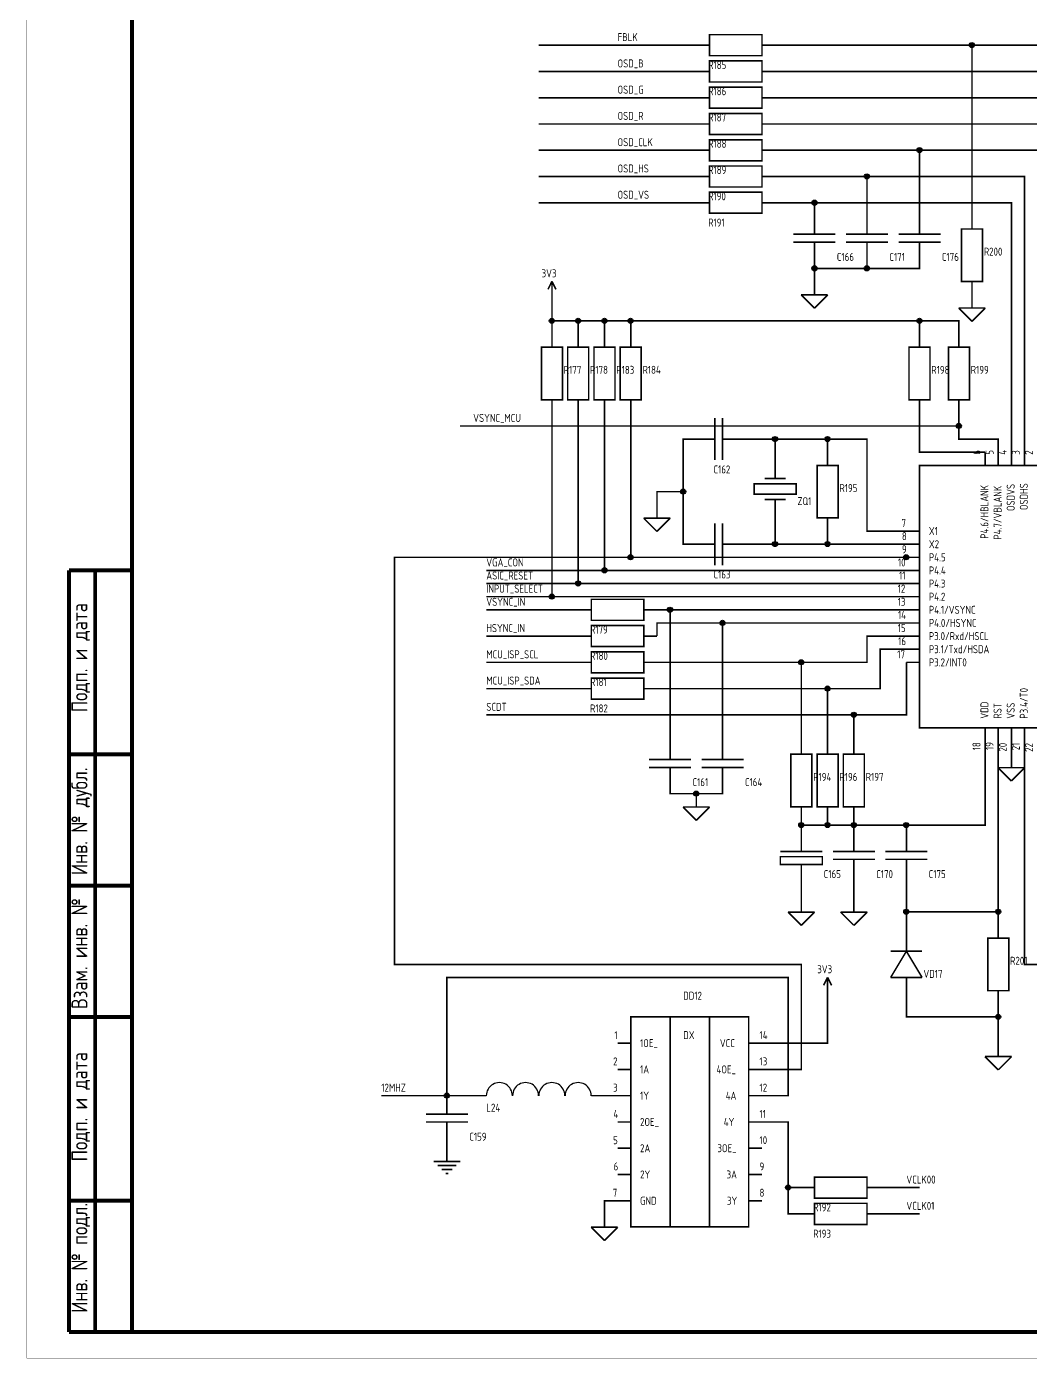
# Model space of a CAD drawing. Header units: millimetres. Extents: x 0 to 594, y 0 to 420.
# Drawn here: x 0 to 191.1, y 0 to 253.5 of the extents above; entities that cross this region are included whole.
import ezdxf

# ---------------------------------------------------------------- set-up
doc = ezdxf.new("R2010")
doc.units = ezdxf.units.MM
doc.layers.add('Sheet', color=7, linetype='Continuous')
doc.styles.get("Standard").update_dxf_attribs({"font": 'gost.TTF', "oblique": 15})

msp = doc.modelspace()

# ---------------------------------------------------------------- linework, layer by layer
at = {"layer": 'Sheet'}
for points, const_width in [([(0, 420), (593.96, 420), (593.96, 0.04), (0, 0.04), (0, 420)], 0.0991), ([(20, 415), (20, 5)], 0.749), ([(140, 250), (140, 248), (130, 248), (130, 252), (140, 252), (140, 250)], 0.3), ([(97.5, 250), (127.5, 250)], 0.3), ([(130, 250), (127.5, 250)], 0.3), ([(140, 250), (142.5, 250)], 0.3), ([(142.5, 250), (180, 250), (202.5, 250), (202.5, 172.5)], 0.3), ([(180, 217.5), (180, 250)], 0.3), ([(140, 245), (140, 243), (130, 243), (130, 247), (140, 247), (140, 245)], 0.3), ([(97.5, 245), (127.5, 245)], 0.3), ([(130, 245), (127.5, 245)], 0.3), ([(140, 245), (142.5, 245)], 0.3), ([(200, 172.5), (200, 245), (142.5, 245)], 0.3), ([(140, 240), (140, 238), (130, 238), (130, 242), (140, 242), (140, 240)], 0.3), ([(97.5, 240), (127.5, 240)], 0.3), ([(130, 240), (127.5, 240)], 0.3), ([(140, 240), (142.5, 240)], 0.3), ([(142.5, 240), (197.5, 240), (197.5, 172.5)], 0.3), ([(140, 235), (140, 233), (130, 233), (130, 237), (140, 237), (140, 235)], 0.3), ([(97.5, 235), (127.5, 235)], 0.3), ([(130, 235), (127.5, 235)], 0.3), ([(140, 235), (142.5, 235)], 0.3), ([(195, 172.5), (195, 235), (142.5, 235)], 0.3), ([(140, 230), (140, 228), (130, 228), (130, 232), (140, 232), (140, 230)], 0.3), ([(97.5, 230), (127.5, 230)], 0.3), ([(130, 230), (127.5, 230)], 0.3), ([(140, 230), (142.5, 230)], 0.3), ([(192.5, 172.5), (192.5, 230), (170, 230), (142.5, 230)], 0.3), ([(170, 216.5), (170, 230)], 0.3), ([(140, 225), (140, 223), (130, 223), (130, 227), (140, 227), (140, 225)], 0.3), ([(97.5, 225), (127.5, 225)], 0.3), ([(130, 225), (127.5, 225)], 0.3), ([(140, 225), (142.5, 225)], 0.3), ([(190, 172.5), (190, 225), (160, 225), (142.5, 225)], 0.3), ([(160, 216.5), (160, 225)], 0.3), ([(140, 220), (140, 218), (130, 218), (130, 222), (140, 222), (140, 220)], 0.3), ([(97.5, 220), (127.5, 220)], 0.3), ([(130, 220), (127.5, 220)], 0.3), ([(140, 220), (142.5, 220)], 0.3), ([(187.5, 172.5), (187.5, 220), (150, 220), (142.5, 220)], 0.3), ([(150, 216.5), (150, 220)], 0.3), ([(150, 214), (150, 216.5)], 0.3), ([(160, 214), (160, 216.5)], 0.3), ([(170, 214), (170, 216.5)], 0.3), ([(180, 215), (180, 217.5)], 0.3), ([(146, 214), (154, 214)], 0.3), ([(156, 214), (164, 214)], 0.3), ([(166, 214), (174, 214)], 0.3), ([(180, 205), (178, 205), (178, 215), (182, 215), (182, 205), (180, 205)], 0.3), ([(154, 212.5), (146, 212.5)], 0.3), ([(150, 212.5), (150, 210)], 0.3), ([(164, 212.5), (156, 212.5)], 0.3), ([(160, 212.5), (160, 210)], 0.3), ([(174, 212.5), (166, 212.5)], 0.3), ([(170, 212.5), (170, 210)], 0.3), ([(150, 207.5), (150, 210)], 0.3), ([(150, 205), (150, 207.5), (160, 207.5), (170, 207.5), (170, 210)], 0.3), ([(160, 207.5), (160, 210)], 0.3), ([(100, 205.04), (99.24, 203.52)], 0.3), ([(100, 205.04), (100.76, 203.52)], 0.3), ([(100, 202.5), (100, 205.04)], 0.3), ([(150, 205), (150, 202.46)], 0.3), ([(180, 205), (180, 202.5)], 0.3), ([(100, 197.5), (100, 202.5)], 0.3), ([(147.46, 202.46), (152.54, 202.46)], 0.3), ([(147.46, 202.46), (150, 199.92)], 0.3), ([(152.54, 202.46), (150, 199.92)], 0.3), ([(180, 202.5), (180, 199.96)], 0.3), ([(177.46, 199.96), (182.54, 199.96)], 0.3), ([(177.46, 199.96), (180, 197.42)], 0.3), ([(182.54, 199.96), (180, 197.42)], 0.3), ([(110, 197.5), (105, 197.5), (100, 197.5), (100, 195)], 0.3), ([(105, 197.5), (105, 195)], 0.3), ([(110, 197.5), (110, 195)], 0.3), ([(177.5, 195), (177.5, 197.5), (170, 197.5), (115, 197.5), (110, 197.5)], 0.3), ([(115, 197.5), (115, 195)], 0.3), ([(170, 197.5), (170, 195)], 0.3), ([(100, 192.5), (100, 195)], 0.3), ([(105, 192.5), (105, 195)], 0.3), ([(110, 192.5), (110, 195)], 0.3), ([(115, 192.5), (115, 195)], 0.3), ([(170, 192.5), (170, 195)], 0.3), ([(177.5, 192.5), (177.5, 195)], 0.3), ([(100, 182.5), (98, 182.5), (98, 192.5), (102, 192.5), (102, 182.5), (100, 182.5)], 0.3), ([(105, 182.5), (103, 182.5), (103, 192.5), (107, 192.5), (107, 182.5), (105, 182.5)], 0.3), ([(110, 182.5), (108, 182.5), (108, 192.5), (112, 192.5), (112, 182.5), (110, 182.5)], 0.3), ([(115, 182.5), (113, 182.5), (113, 192.5), (117, 192.5), (117, 182.5), (115, 182.5)], 0.3), ([(170, 182.5), (168, 182.5), (168, 192.5), (172, 192.5), (172, 182.5), (170, 182.5)], 0.3), ([(177.5, 182.5), (175.5, 182.5), (175.5, 192.5), (179.5, 192.5), (179.5, 182.5), (177.5, 182.5)], 0.3), ([(100, 182.5), (100, 180)], 0.3), ([(105, 182.5), (105, 180)], 0.3), ([(110, 182.5), (110, 180)], 0.3), ([(115, 182.5), (115, 180)], 0.3), ([(170, 182.5), (170, 180)], 0.3), ([(177.5, 182.5), (177.5, 180)], 0.3), ([(100, 180), (100, 145)], 0.3), ([(105, 180), (105, 147.5)], 0.3), ([(110, 180), (110, 150)], 0.3), ([(115, 180), (115, 152.5)], 0.3), ([(182.5, 172.5), (170, 172.5), (170, 180)], 0.3), ([(185, 172.5), (185, 175), (177.5, 175), (177.5, 177.5), (177.5, 180)], 0.3), ([(177.5, 177.5), (82.5, 177.5)], 0.3), ([(131, 171), (131, 179)], 0.3), ([(132.5, 179), (132.5, 171)], 0.3), ([(128.5, 175), (125, 175), (125, 165), (125, 155), (128.5, 155)], 0.3), ([(131, 175), (128.5, 175)], 0.3), ([(132.5, 175), (135, 175)], 0.3), ([(142.5, 175), (135, 175)], 0.3), ([(142.5, 170), (142.5, 175), (152.5, 175), (160, 175), (160, 157.5), (167.5, 157.5)], 0.3), ([(152.5, 175), (152.5, 172.5)], 0.3), ([(152.5, 170), (152.5, 172.5)], 0.3), ([(182.5, 170), (182.5, 172.5)], 0.3), ([(185, 170), (185, 172.5)], 0.3), ([(187.5, 170), (187.5, 172.5)], 0.3), ([(190, 170), (190, 172.5)], 0.3), ([(142.5, 167.5), (142.5, 170)], 0.3), ([(152.5, 160), (150.5, 160), (150.5, 170), (154.5, 170), (154.5, 160), (152.5, 160)], 0.3), ([(170, 170), (219.96, 170), (219.96, 120.04), (170, 120.04), (170, 170)], 0.3), ([(140.5, 167.5), (144.5, 167.5)], 0.3), ([(125, 165), (120, 165), (120, 162.5)], 0.3), ([(138.5, 164.5), (138.5, 166.5), (146.5, 166.5), (146.5, 164.5), (138.5, 164.5)], 0.3), ([(120, 162.5), (120, 159.96)], 0.3), ([(140.5, 163.5), (144.5, 163.5)], 0.3), ([(142.5, 163.5), (142.5, 161)], 0.3), ([(117.46, 159.96), (122.54, 159.96)], 0.3), ([(117.46, 159.96), (120, 157.42)], 0.3), ([(122.54, 159.96), (120, 157.42)], 0.3), ([(135, 155), (142.5, 155), (142.5, 161)], 0.3), ([(152.5, 160), (152.5, 157.5)], 0.3), ([(131, 151), (131, 159)], 0.3), ([(132.5, 159), (132.5, 151)], 0.3), ([(142.5, 155), (152.5, 155), (152.5, 157.5)], 0.3), ([(170, 157.5), (167.5, 157.5)], 0.3), ([(131, 155), (128.5, 155)], 0.3), ([(132.5, 155), (135, 155)], 0.3), ([(152.5, 155), (167.5, 155)], 0.3), ([(170, 155), (167.5, 155)], 0.3), ([(140, 55), (147.5, 55), (147.5, 75), (70, 75), (70, 152.5), (115, 152.5), (167.5, 152.5), (170, 152.5)], 0.3), ([(170, 152.5), (167.5, 152.5)], 0.3), ([(8, 5), (8, 150)], 0.749), ([(8, 150), (20, 150)], 0.749), ([(13, 150), (13, 5)], 0.749), ([(87.5, 150), (110, 150), (167.5, 150)], 0.3), ([(170, 150), (167.5, 150)], 0.3), ([(87.5, 147.5), (105, 147.5), (167.5, 147.5)], 0.3), ([(170, 147.5), (167.5, 147.5)], 0.3), ([(87.5, 145), (100, 145), (167.5, 145)], 0.3), ([(107.5, 142.5), (107.5, 144.5), (117.5, 144.5), (117.5, 140.5), (107.5, 140.5), (107.5, 142.5)], 0.3), ([(170, 145), (167.5, 145)], 0.3), ([(87.5, 142.5), (105, 142.5)], 0.3), ([(107.5, 142.5), (105, 142.5)], 0.3), ([(117.5, 142.5), (120, 142.5)], 0.3), ([(167.5, 142.5), (122.5, 142.5), (120, 142.5)], 0.3), ([(122.5, 142.5), (122.5, 116.5)], 0.3), ([(170, 142.5), (167.5, 142.5)], 0.3), ([(107.5, 137.5), (107.5, 139.5), (117.5, 139.5), (117.5, 135.5), (107.5, 135.5), (107.5, 137.5)], 0.3), ([(167.5, 140), (132.5, 140), (120, 140), (120, 137.5)], 0.3), ([(132.5, 116.5), (132.5, 140)], 0.3), ([(170, 140), (167.5, 140)], 0.3), ([(87.5, 137.5), (105, 137.5)], 0.3), ([(107.5, 137.5), (105, 137.5)], 0.3), ([(117.5, 137.5), (120, 137.5)], 0.3), ([(167.5, 137.5), (160, 137.5), (160, 132.5), (147.5, 132.5), (120, 132.5)], 0.3), ([(170, 137.5), (167.5, 137.5)], 0.3), ([(107.5, 132.5), (107.5, 134.5), (117.5, 134.5), (117.5, 130.5), (107.5, 130.5), (107.5, 132.5)], 0.3), ([(120, 127.5), (152.5, 127.5), (162.5, 127.5), (162.5, 135), (167.5, 135)], 0.3), ([(170, 135), (167.5, 135)], 0.3), ([(87.5, 132.5), (105, 132.5)], 0.3), ([(87.5, 122.5), (157.5, 122.5), (167.5, 122.5), (167.5, 132.5)], 0.3), ([(107.5, 132.5), (105, 132.5)], 0.3), ([(117.5, 132.5), (120, 132.5)], 0.3), ([(147.5, 117.5), (147.5, 132.5)], 0.3), ([(170, 132.5), (167.5, 132.5)], 0.3), ([(107.5, 127.5), (107.5, 129.5), (117.5, 129.5), (117.5, 125.5), (107.5, 125.5), (107.5, 127.5)], 0.3), ([(87.5, 127.5), (105, 127.5)], 0.3), ([(107.5, 127.5), (105, 127.5)], 0.3), ([(117.5, 127.5), (120, 127.5)], 0.3), ([(152.5, 117.5), (152.5, 127.5)], 0.3), ([(157.5, 117.5), (157.5, 122.5)], 0.3), ([(182.5, 120), (182.5, 117.5)], 0.3), ([(185, 120), (185, 117.5)], 0.3), ([(187.5, 120), (187.5, 117.5)], 0.3), ([(190, 120), (190, 117.5)], 0.3), ([(122.5, 114), (122.5, 116.5)], 0.3), ([(132.5, 114), (132.5, 116.5)], 0.3), ([(147.5, 115), (147.5, 117.5)], 0.3), ([(147.5, 102.5), (147.5, 101.5), (152.5, 101.5), (157.5, 101.5), (157.5, 101.5), (167.5, 101.5), (182.5, 101.5), (182.5, 117.5)], 0.3), ([(152.5, 115), (152.5, 117.5)], 0.3), ([(157.5, 115), (157.5, 117.5)], 0.3), ([(167.5, 92.5), (167.5, 85), (185, 85), (185, 117.5)], 0.3), ([(187.5, 115), (187.5, 117.5)], 0.3), ([(190, 117.5), (190, 75), (247.5, 75), (315, 75)], 0.3), ([(8, 115), (20, 115)], 0.749), ([(118.5, 114), (126.5, 114)], 0.3), ([(128.5, 114), (136.5, 114)], 0.3), ([(147.5, 105), (145.5, 105), (145.5, 115), (149.5, 115), (149.5, 105), (147.5, 105)], 0.3), ([(152.5, 105), (150.5, 105), (150.5, 115), (154.5, 115), (154.5, 105), (152.5, 105)], 0.3), ([(157.5, 105), (155.5, 105), (155.5, 115), (159.5, 115), (159.5, 105), (157.5, 105)], 0.3), ([(187.5, 115), (187.5, 112.46)], 0.3), ([(126.5, 112.5), (118.5, 112.5)], 0.3), ([(122.5, 112.5), (122.5, 110)], 0.3), ([(136.5, 112.5), (128.5, 112.5)], 0.3), ([(132.5, 112.5), (132.5, 110)], 0.3), ([(184.96, 112.46), (190.04, 112.46)], 0.3), ([(184.96, 112.46), (187.5, 109.92)], 0.3), ([(190.04, 112.46), (187.5, 109.92)], 0.3), ([(127.5, 107.5), (122.5, 107.5), (122.5, 110)], 0.3), ([(127.5, 107.5), (132.5, 107.5), (132.5, 110)], 0.3), ([(127.5, 107.5), (127.5, 104.96)], 0.3), ([(124.96, 104.96), (130.04, 104.96)], 0.3), ([(124.96, 104.96), (127.5, 102.42)], 0.3), ([(130.04, 104.96), (127.5, 102.42)], 0.3), ([(147.5, 105), (147.5, 102.5)], 0.3), ([(152.5, 105), (152.5, 102.5)], 0.3), ([(157.5, 105), (157.5, 102.5)], 0.3), ([(147.5, 101.5), (147.5, 99)], 0.3), ([(152.5, 101.5), (152.5, 102.5), (152.5, 102.5)], 0.3), ([(157.5, 101.5), (157.5, 102.5), (157.5, 102.5)], 0.3), ([(157.5, 101.5), (157.5, 99)], 0.3), ([(167.5, 101.5), (167.5, 99)], 0.3), ([(147.5, 96.5), (147.5, 99)], 0.3), ([(157.5, 96.5), (157.5, 99)], 0.3), ([(167.5, 96.5), (167.5, 99)], 0.3), ([(143.5, 96.5), (151.5, 96.5)], 0.3), ([(153.5, 96.5), (161.5, 96.5)], 0.3), ([(163.5, 96.5), (171.5, 96.5)], 0.3), ([(151.5, 95.5), (143.5, 95.5), (143.5, 94), (151.5, 94), (151.5, 95.5)], 0.3), ([(147.5, 94), (147.5, 92.5)], 0.3), ([(161.5, 95), (153.5, 95)], 0.3), ([(157.5, 95), (157.5, 92.5)], 0.3), ([(171.5, 95), (163.5, 95)], 0.3), ([(167.5, 95), (167.5, 92.5)], 0.3), ([(147.5, 87.5), (147.5, 92.5)], 0.3), ([(157.5, 87.5), (157.5, 92.5)], 0.3), ([(20, 90), (8, 90)], 0.749), ([(147.5, 87.5), (147.5, 84.96)], 0.3), ([(157.5, 87.5), (157.5, 84.96)], 0.3), ([(144.96, 84.96), (150.04, 84.96)], 0.3), ([(144.96, 84.96), (147.5, 82.42)], 0.3), ([(150.04, 84.96), (147.5, 82.42)], 0.3), ([(154.96, 84.96), (160.04, 84.96)], 0.3), ([(154.96, 84.96), (157.5, 82.42)], 0.3), ([(160.04, 84.96), (157.5, 82.42)], 0.3), ([(167.5, 80), (167.5, 85)], 0.3), ([(185, 85), (185, 82.5)], 0.3), ([(185, 80), (185, 82.5)], 0.3), ([(167.5, 77.5), (167.5, 80)], 0.3), ([(185, 70), (183, 70), (183, 80), (187, 80), (187, 70), (185, 70)], 0.3), ([(164.5, 72.5), (167.5, 77.5)], 0.3), ([(164.5, 77.5), (170.5, 77.5)], 0.3), ([(170.5, 72.5), (167.5, 77.5)], 0.3), ([(140, 50), (145, 50), (145, 72.5), (80, 72.5), (80, 50)], 0.3), ([(152.5, 72.54), (151.74, 71.02)], 0.3), ([(152.5, 72.54), (153.26, 71.02)], 0.3), ([(152.5, 70), (152.5, 72.54)], 0.3), ([(164.5, 72.5), (170.5, 72.5)], 0.3), ([(167.5, 72.5), (167.5, 70)], 0.3), ([(140, 60), (152.5, 60), (152.5, 70)], 0.3), ([(167.5, 70), (167.5, 65), (185, 65)], 0.3), ([(185, 70), (185, 67.5)], 0.3), ([(185, 65), (185, 67.5)], 0.3), ([(8, 65), (20, 65)], 0.749), ([(115, 65), (137.46, 65), (137.46, 25.04), (115, 25.04), (115, 65)], 0.3), ([(122.5, 65), (122.5, 25)], 0.3), ([(130, 65), (130, 25)], 0.3), ([(185, 60), (185, 65)], 0.3), ([(115, 60), (112.5, 60)], 0.3), ([(137.5, 60), (140, 60)], 0.3), ([(185, 60), (185, 57.46)], 0.3), ([(182.46, 57.46), (187.54, 57.46)], 0.3), ([(182.46, 57.46), (185, 54.92)], 0.3), ([(187.54, 57.46), (185, 54.92)], 0.3), ([(115, 55), (112.5, 55)], 0.3), ([(137.5, 55), (140, 55)], 0.3), ([(67.5, 50), (80, 50), (80, 49)], 0.3), ([(80, 50), (85, 50)], 0.3), ([(80, 46.5), (80, 49)], 0.3), ([(87.5, 50), (85, 50)], 0.3), ([(107.5, 50), (110, 50)], 0.3), ([(112.5, 50), (110, 50)], 0.3), ([(115, 50), (112.5, 50)], 0.3), ([(137.5, 50), (140, 50)], 0.3), ([(76, 46.5), (84, 46.5)], 0.3), ([(84, 45), (76, 45)], 0.3), ([(80, 45), (80, 42.5)], 0.3), ([(115, 45), (112.5, 45)], 0.3), ([(137.5, 45), (140, 45)], 0.3), ([(140, 45), (145, 45), (145, 32.5), (145, 27.5), (147.5, 27.5)], 0.3), ([(80, 40), (80, 42.5)], 0.3), ([(80, 40), (80, 37.46)], 0.3), ([(115, 40), (112.5, 40)], 0.3), ([(137.5, 40), (140, 40)], 0.3), ([(77.46, 37.46), (82.54, 37.46)], 0.3), ([(78.22, 36.7), (81.78, 36.7)], 0.3), ([(78.98, 35.94), (81.02, 35.94)], 0.3), ([(79.75, 35.17), (80.25, 35.17)], 0.3), ([(115, 35), (112.5, 35)], 0.3), ([(137.5, 35), (140, 35)], 0.3), ([(150, 32.5), (150, 34.5), (160, 34.5), (160, 30.5), (150, 30.5), (150, 32.5)], 0.3), ([(147.5, 32.5), (145, 32.5)], 0.3), ([(150, 32.5), (147.5, 32.5)], 0.3), ([(160, 32.5), (162.5, 32.5)], 0.3), ([(170, 32.5), (162.5, 32.5)], 0.3), ([(20, 30), (8, 30)], 0.749), ([(112.5, 30), (110, 30), (110, 27.5)], 0.3), ([(115, 30), (112.5, 30)], 0.3), ([(137.5, 30), (140, 30)], 0.3), ([(150, 27.5), (150, 29.5), (160, 29.5), (160, 25.5), (150, 25.5), (150, 27.5)], 0.3), ([(110, 27.5), (110, 24.96)], 0.3), ([(150, 27.5), (147.5, 27.5)], 0.3), ([(160, 27.5), (162.5, 27.5)], 0.3), ([(170, 27.5), (162.5, 27.5)], 0.3), ([(107.46, 24.96), (112.54, 24.96)], 0.3), ([(107.46, 24.96), (110, 22.42)], 0.3), ([(112.54, 24.96), (110, 22.42)], 0.3), ([(589, 5), (8, 5)], 0.749), ([(20, 5), (8, 5)], 0.749)]:
    msp.add_lwpolyline(points, dxfattribs=dict(at, const_width=const_width))
at = {"layer": 'Sheet', "const_width": 0.508}
for points in [[(179.75, 250, 1), (180.25, 250, 1)], [(169.75, 230, 1), (170.25, 230, 1)], [(159.75, 225, 1), (160.25, 225, 1)], [(149.75, 220, 1), (150.25, 220, 1)], [(149.75, 207.5, 1), (150.25, 207.5, 1)], [(159.75, 207.5, 1), (160.25, 207.5, 1)], [(99.75, 197.5, 1), (100.25, 197.5, 1)], [(104.75, 197.5, 1), (105.25, 197.5, 1)], [(109.75, 197.5, 1), (110.25, 197.5, 1)], [(114.75, 197.5, 1), (115.25, 197.5, 1)], [(169.75, 197.5, 1), (170.25, 197.5, 1)], [(177.25, 177.5, 1), (177.75, 177.5, 1)], [(142.25, 175, 1), (142.75, 175, 1)], [(152.25, 175, 1), (152.75, 175, 1)], [(124.75, 165, 1), (125.25, 165, 1)], [(142.25, 155, 1), (142.75, 155, 1)], [(152.25, 155, 1), (152.75, 155, 1)], [(114.75, 152.5, 1), (115.25, 152.5, 1)], [(167.25, 152.5, 1), (167.75, 152.5, 1)], [(109.75, 150, 1), (110.25, 150, 1)], [(104.75, 147.5, 1), (105.25, 147.5, 1)], [(99.75, 145, 1), (100.25, 145, 1)], [(122.25, 142.5, 1), (122.75, 142.5, 1)], [(132.25, 140, 1), (132.75, 140, 1)], [(147.25, 132.5, 1), (147.75, 132.5, 1)], [(152.25, 127.5, 1), (152.75, 127.5, 1)], [(157.25, 122.5, 1), (157.75, 122.5, 1)], [(127.25, 107.5, 1), (127.75, 107.5, 1)], [(147.25, 101.5, 1), (147.75, 101.5, 1)], [(152.25, 101.5, 1), (152.75, 101.5, 1)], [(157.25, 101.5, 1), (157.75, 101.5, 1)], [(157.25, 101.5, 1), (157.75, 101.5, 1)], [(167.25, 101.5, 1), (167.75, 101.5, 1)], [(167.25, 85, 1), (167.75, 85, 1)], [(184.75, 85, 1), (185.25, 85, 1)], [(184.75, 65, 1), (185.25, 65, 1)], [(79.75, 50, 1), (80.25, 50, 1)], [(144.75, 32.5, 1), (145.25, 32.5, 1)]]:
    msp.add_lwpolyline(points, format="xyb", close=True, dxfattribs=at)
at = {"layer": 'Sheet'}
for centre in [(179.98, 250.02), (179.98, 250.02), (179.98, 250.02), (179.98, 250.02), (99.98, 197.52), (99.98, 197.52), (99.98, 197.52), (99.98, 197.52), (104.98, 197.52), (104.98, 197.52), (104.98, 197.52), (104.98, 197.52), (109.98, 197.52), (109.98, 197.52), (109.98, 197.52), (109.98, 197.52), (109.98, 197.52), (109.98, 197.52), (114.98, 197.52), (114.98, 197.52), (114.98, 197.52), (114.98, 197.52), (124.98, 165.02), (124.98, 165.02), (124.98, 165.02), (124.98, 165.02), (142.48, 155.02), (142.48, 155.02), (142.48, 155.02), (142.48, 155.02), (109.98, 150.02), (109.98, 150.02), (109.98, 150.02), (109.98, 150.02), (99.98, 145.02), (99.98, 145.02), (99.98, 145.02), (99.98, 145.02), (122.48, 142.52), (122.48, 142.52), (122.48, 142.52), (122.48, 142.52), (132.48, 140.02), (132.48, 140.02), (132.48, 140.02), (132.48, 140.02), (147.48, 132.52), (147.48, 132.52), (147.48, 132.52), (147.48, 132.52), (157.48, 122.52), (157.48, 122.52), (157.48, 122.52), (157.48, 122.52), (147.48, 101.52), (147.48, 101.52), (147.48, 101.52), (147.48, 101.52), (157.48, 101.52), (157.48, 101.52), (157.48, 101.52), (157.48, 101.52), (157.48, 101.52), (157.48, 101.52), (157.48, 101.52), (157.48, 101.52), (167.48, 101.52), (167.48, 101.52), (167.48, 101.52), (167.48, 101.52), (184.98, 65.02), (184.98, 65.02), (184.98, 65.02), (184.98, 65.02), (184.98, 65.02), (184.98, 65.02), (79.98, 50.02), (79.98, 50.02), (79.98, 50.02), (79.98, 50.02), (79.98, 50.02), (79.98, 50.02)]:
    msp.add_circle(centre, 0.486, dxfattribs=at)
for centre in [(89.98, 50.02), (94.98, 50.02), (99.98, 50.02), (104.98, 50.02)]:
    msp.add_arc(centre, 2.48, 359.5035, 180.5048, dxfattribs=at)
for centre, major_axis, ratio in [((169.98, 230.02), (0, 0.488), 0.997302), ((169.98, 230.02), (0, 0.488), 0.997302), ((169.98, 230.02), (0, 0.488), 0.997302), ((169.98, 230.02), (0, 0.488), 0.997302), ((159.98, 225.02), (0.488, 0), 0.99726), ((159.98, 225.02), (0.488, 0), 0.99726), ((159.98, 225.02), (0.488, 0), 0.99726), ((159.98, 225.02), (0.488, 0), 0.99726), ((149.98, 220.02), (0, 0.488), 0.99999), ((149.98, 220.02), (0, 0.488), 0.99999), ((149.98, 220.02), (0, 0.488), 0.99999), ((149.98, 220.02), (0, 0.488), 0.99999), ((149.98, 207.52), (0.488, 0), 0.99726), ((149.98, 207.52), (0.488, 0), 0.99726), ((149.98, 207.52), (0.488, 0), 0.99726), ((149.98, 207.52), (0.488, 0), 0.99726), ((159.98, 207.52), (0.488, 0), 0.99726), ((159.98, 207.52), (0.488, 0), 0.99726), ((159.98, 207.52), (0.488, 0), 0.99726), ((159.98, 207.52), (0.488, 0), 0.99726), ((169.98, 197.52), (0.486, 0), 0.99999), ((169.98, 197.52), (0.486, 0), 0.99999), ((169.98, 197.52), (0.486, 0), 0.99999), ((169.98, 197.52), (0.486, 0), 0.99999), ((177.48, 177.52), (0, 0.488), 0.997292), ((177.48, 177.52), (0, 0.488), 0.997292), ((177.48, 177.52), (0, 0.488), 0.997292), ((177.48, 177.52), (0, 0.488), 0.997292), ((142.48, 175.02), (0.486, 0), 0.999979), ((142.48, 175.02), (0.486, 0), 0.999979), ((142.48, 175.02), (0.486, 0), 0.999979), ((142.48, 175.02), (0.486, 0), 0.999979), ((152.48, 175.02), (0.486, 0), 0.999969), ((152.48, 175.02), (0.486, 0), 0.999969), ((152.48, 175.02), (0.486, 0), 0.999969), ((152.48, 175.02), (0.486, 0), 0.999969), ((152.48, 155.02), (0.486, 0), 0.99999), ((152.48, 155.02), (0.486, 0), 0.99999), ((152.48, 155.02), (0.486, 0), 0.99999), ((152.48, 155.02), (0.486, 0), 0.99999), ((114.98, 152.52), (0.486, 0), 0.999979), ((114.98, 152.52), (0.486, 0), 0.999979), ((114.98, 152.52), (0.486, 0), 0.999979), ((114.98, 152.52), (0.486, 0), 0.999979), ((167.48, 152.52), (0.486, 0), 0.999979), ((167.48, 152.52), (0.486, 0), 0.999979), ((167.48, 152.52), (0.486, 0), 0.999979), ((167.48, 152.52), (0.486, 0), 0.999979), ((167.48, 152.52), (0.486, 0), 0.999979), ((104.98, 147.52), (0, 0.488), 0.997292), ((104.98, 147.52), (0, 0.488), 0.997292), ((104.98, 147.52), (0, 0.488), 0.997292), ((104.98, 147.52), (0, 0.488), 0.997292), ((152.48, 127.52), (0, 0.488), 0.997302), ((152.48, 127.52), (0, 0.488), 0.997302), ((152.48, 127.52), (0, 0.488), 0.997302), ((152.48, 127.52), (0, 0.488), 0.997302), ((127.48, 107.52), (0.488, 0), 0.997281), ((127.48, 107.52), (0.488, 0), 0.997281), ((127.48, 107.52), (0.488, 0), 0.997281), ((127.48, 107.52), (0.488, 0), 0.997281), ((127.48, 107.52), (0.488, 0), 0.997281), ((127.48, 107.52), (0.488, 0), 0.997281), ((152.48, 101.52), (0.488, 0), 0.997281), ((152.48, 101.52), (0.488, 0), 0.997281), ((152.48, 101.52), (0.488, 0), 0.997281), ((152.48, 101.52), (0.488, 0), 0.997281), ((167.48, 85.02), (0, 0.488), 0.997292), ((167.48, 85.02), (0, 0.488), 0.997292), ((167.48, 85.02), (0, 0.488), 0.997292), ((167.48, 85.02), (0, 0.488), 0.997292), ((184.98, 85.02), (0, 0.488), 0.997292), ((184.98, 85.02), (0, 0.488), 0.997292), ((184.98, 85.02), (0, 0.488), 0.997292), ((184.98, 85.02), (0, 0.488), 0.997292), ((144.98, 32.52), (0, 0.488), 0.997302), ((144.98, 32.52), (0, 0.488), 0.997302), ((144.98, 32.52), (0, 0.488), 0.997302), ((144.98, 32.52), (0, 0.488), 0.997302)]:
    msp.add_ellipse(centre, major_axis=major_axis, ratio=ratio, dxfattribs=at)

# ---------------------------------------------------------------- texts
for s, height, p in [('FBLK', 1.524, (112.5, 250.77)), ('OSD_B', 1.524, (112.5, 245.77)), ('R185', 1.524, (129.75, 245.47)), ('OSD_G', 1.524, (112.5, 240.77)), ('R186', 1.524, (129.75, 240.47)), ('OSD_R', 1.524, (112.5, 235.77)), ('R187', 1.524, (129.75, 235.47)), ('OSD_CLK', 1.524, (112.5, 230.77)), ('R188', 1.524, (129.75, 230.47)), ('OSD_HS', 1.524, (112.5, 225.77)), ('R189', 1.524, (129.75, 225.47)), ('OSD_VS', 1.524, (112.5, 220.77)), ('R190', 1.524, (129.75, 220.47)), ('R191', 1.524, (129.75, 215.47)), ('C166', 1.524, (154.25, 208.93)), ('C171', 1.524, (164.25, 208.93)), ('C176', 1.524, (174.25, 208.93)), ('R200', 1.524, (182.25, 209.93)), ('3V3', 1.524, (98.03, 205.81)), ('R177', 1.524, (102.25, 187.43)), ('R178', 1.524, (107.25, 187.43)), ('R183', 1.524, (112.25, 187.43)), ('R184', 1.524, (117.25, 187.43)), ('R198', 1.524, (172.25, 187.43)), ('R199', 1.524, (179.75, 187.43)), ('VSYNC_MCU', 1.524, (85, 178.27)), ('C162', 1.524, (130.75, 168.47)), ('R195', 1.524, (154.75, 164.93)), ('ZQ1', 1.524, (146.75, 162.43)), ('7', 1.52, (166.57, 158.27)), ('8', 1.52, (166.65, 155.77)), ('X1', 1.524, (171.78, 156.74)), ('9', 1.52, (166.65, 153.27)), ('X2', 1.524, (171.78, 154.24)), ('VGA_CON', 1.524, (87.5, 150.77)), ('10', 1.524, (165.89, 150.77)), ('P4.5', 1.524, (171.78, 151.74)), ('ASIC_RESET', 1.524, (87.5, 148.27)), ('C163', 1.524, (130.75, 148.47)), ('11', 1.524, (166.1, 148.27)), ('P4.4', 1.524, (171.78, 149.24)), ('INPUT_SELECT', 1.524, (87.5, 145.77)), ('12', 1.524, (165.85, 145.77)), ('P4.3', 1.524, (171.78, 146.74)), ('VSYNC_IN', 1.524, (87.5, 143.27)), ('13', 1.524, (165.85, 143.27)), ('P4.2', 1.524, (171.78, 144.24)), ('14', 1.524, (165.89, 140.77)), ('P4.1/VSYNC', 1.524, (171.78, 141.74)), ('HSYNC_IN', 1.524, (87.5, 138.27)), ('R179', 1.524, (107.25, 137.97)), ('15', 1.524, (165.85, 138.27)), ('P4.0/HSYNC', 1.524, (171.78, 139.24)), ('16', 1.524, (165.93, 135.77)), ('P3.0/Rxd/HSCL', 1.524, (171.78, 136.74)), ('MCU_ISP_SCL', 1.524, (87.5, 133.27)), ('R180', 1.524, (107.25, 132.97)), ('17', 1.524, (165.76, 133.27)), ('P3.1/Txd/HSDA', 1.524, (171.78, 134.24)), ('P3.2/INT0', 1.524, (171.78, 131.74)), ('MCU_ISP_SDA', 1.524, (87.5, 128.27)), ('R181', 1.524, (107.25, 127.97)), ('SCDT', 1.524, (87.5, 123.27)), ('R182', 1.524, (107.25, 122.97)), ('C161', 1.524, (126.75, 108.93)), ('C164', 1.524, (136.75, 108.93)), ('R194', 1.524, (149.75, 109.93)), ('R196', 1.524, (154.75, 109.93)), ('R197', 1.524, (159.75, 109.93)), ('C165', 1.524, (151.75, 91.43)), ('C170', 1.524, (161.75, 91.43)), ('C175', 1.524, (171.75, 91.43)), ('R201', 1.524, (187.25, 74.93)), ('3V3', 1.524, (150.53, 73.31)), ('VD17', 1.524, (170.75, 72.43)), ('DD12', 1.524, (125, 68.27)), ('1', 1.52, (111.91, 60.77)), ('DX', 1.524, (125, 60.77)), ('14', 1.524, (139.53, 60.77)), ('1OE_', 1.524, (116.78, 59.24)), ('VCC', 1.524, (131.98, 59.24)), ('2', 1.52, (111.65, 55.77)), ('13', 1.524, (139.53, 55.77)), ('1A', 1.524, (116.78, 54.24)), ('4OE_', 1.524, (131.34, 54.24)), ('12MHZ', 1.524, (67.5, 50.77)), ('3', 1.52, (111.65, 50.77)), ('1Y', 1.524, (116.78, 49.24)), ('4A', 1.524, (133.09, 49.24)), ('12', 1.524, (139.53, 50.77)), ('L24', 1.524, (87.5, 46.96)), ('4', 1.52, (111.7, 45.77)), ('2OE_', 1.524, (116.78, 44.24)), ('4Y', 1.524, (132.71, 44.24)), ('11', 1.524, (139.53, 45.77)), ('C159', 1.524, (84.25, 41.43)), ('5', 1.52, (111.65, 40.77)), ('2A', 1.524, (116.78, 39.24)), ('3OE_', 1.524, (131.51, 39.24)), ('10', 1.524, (139.53, 40.77)), ('6', 1.52, (111.74, 35.77)), ('2Y', 1.524, (116.78, 34.24)), ('3A', 1.524, (133.26, 34.24)), ('9', 1.52, (139.53, 35.77)), ('VCLK00', 1.524, (167.5, 33.27)), ('7', 1.52, (111.57, 30.77)), ('GND', 1.524, (116.78, 29.24)), ('3Y', 1.524, (133.33, 29.24)), ('8', 1.52, (139.53, 30.77)), ('R192', 1.524, (149.75, 27.97)), ('VCLK01', 1.524, (167.5, 28.27)), ('R193', 1.524, (149.75, 22.97))]:
    msp.add_text(s, height=height, dxfattribs=at).set_placement(p)
for s, height, p in [('6', 1.52, (181.61, 172.03)), ('5', 1.52, (184.11, 172.03)), ('4', 1.52, (186.61, 172.03)), ('3', 1.52, (189.11, 172.03)), ('2', 1.52, (191.61, 172.03)), ('P4.6/HBLANK', 1.524, (183.13, 156.03)), ('P4.7/VBLANK', 1.524, (185.63, 155.86)), ('OSDVS', 1.524, (188.13, 161.31)), ('OSDHS', 1.524, (190.63, 161.48)), ('Подп. и дата', 3.048, (11.53, 123)), ('P3.4/T0', 1.524, (190.63, 121.78)), ('VDD', 1.524, (183.13, 121.78)), ('RST', 1.524, (185.63, 121.78)), ('VSS', 1.524, (188.13, 121.78)), ('18', 1.524, (181.61, 115.76)), ('19', 1.524, (184.11, 115.81)), ('20', 1.524, (186.61, 115.51)), ('21', 1.524, (189.11, 115.76)), ('22', 1.524, (191.61, 115.47)), ('Инв. № дубл.', 3.048, (11.53, 92)), ('Взам. инв. №', 3.048, (11.53, 66.5)), ('Подп. и дата', 3.048, (11.53, 37.5)), ('Инв. № подл.', 3.048, (11.53, 8.66))]:
    msp.add_text(s, height=height, rotation=90, dxfattribs=at).set_placement(p)

doc.saveas('drawing.dxf')
